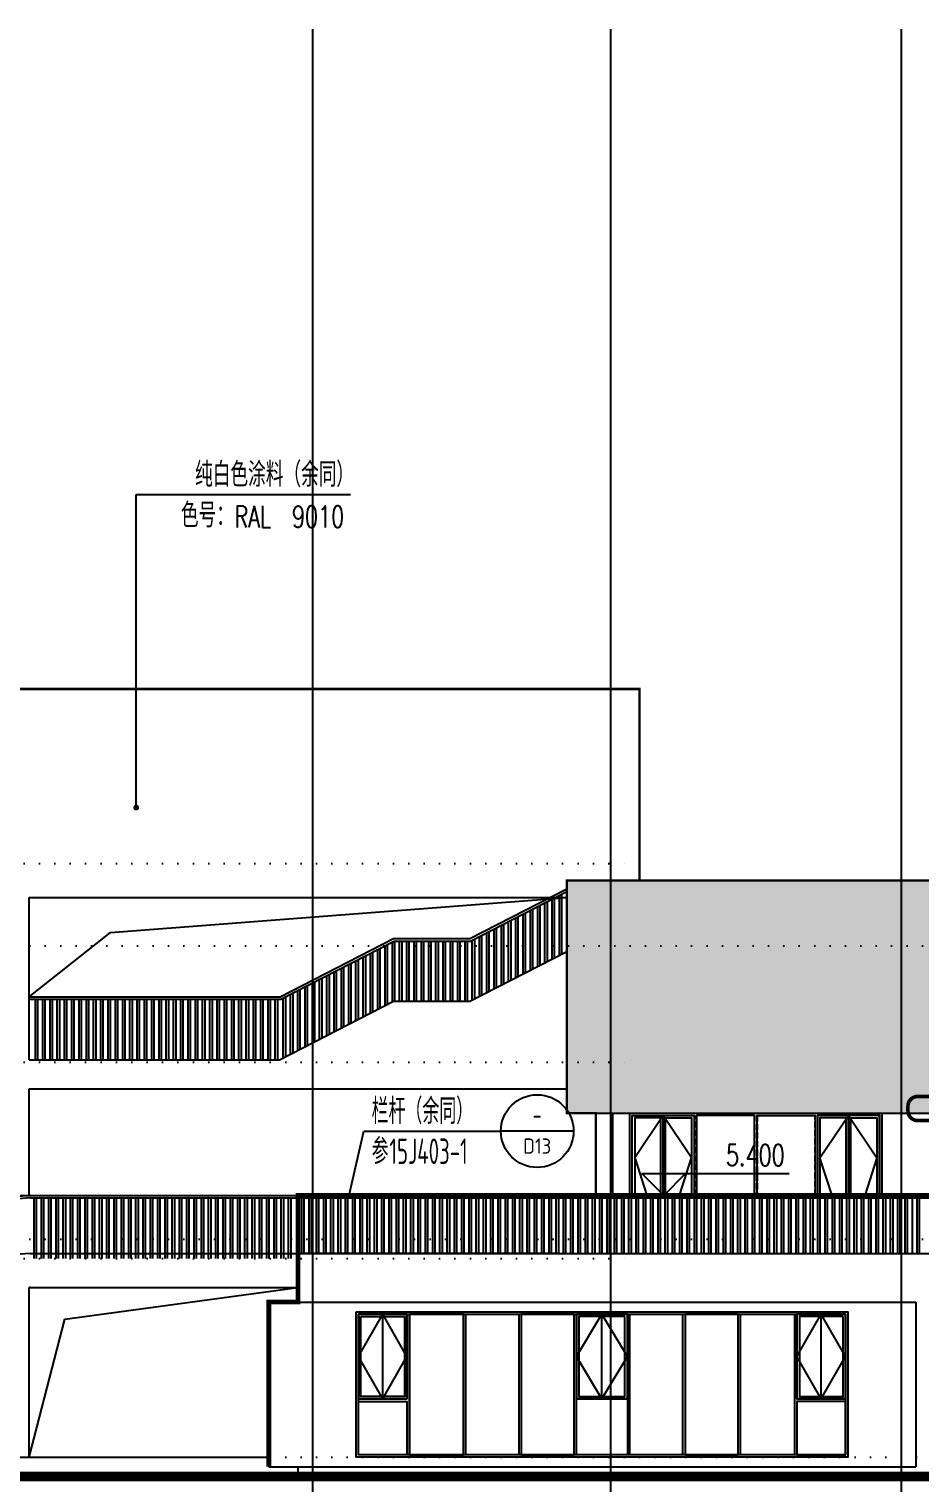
# Model space of a CAD drawing. Header units: millimetres. Extents: x -1048436 to -185795, y -983427 to 400387.
# Drawn here: x -711662 to -693275, y -852943 to -822942 of the extents above; entities that cross this region are included whole.
import ezdxf
from ezdxf.enums import TextEntityAlignment as Align

# ---------------------------------------------------------------- set-up
doc = ezdxf.new("R2010")
doc.units = ezdxf.units.MM
doc.header["$LTSCALE"] = 500
for name, pattern in [('A-FP_05$0$pln_L5$0$Col_L4$0$PHANTOM', [63.5, 31.75, -6.35, 6.35, -6.35, 6.35, -6.35]), ('DASH', [0.35, 0.25, -0.1]), ('DOT', [6.35, 0, -6.35])]:
    doc.linetypes.add(name, pattern=pattern)
for name, color, linetype in [('DIM_ELEV', 3, 'Continuous'), ('DIM_LEAD', 3, 'Continuous'), ('PUB_TEXT', 7, 'Continuous'), ('建-填充', 9, 'Continuous'), ('建-文字', 4, 'Continuous'), ('建-楼梯-扶手栏杆', 3, 'Continuous'), ('建-窗', 135, 'Continuous'), ('建-符号', 13, 'Continuous'), ('建-符号-箭头', 13, 'Continuous'), ('楼层虚线', 1, 'Continuous')]:
    doc.layers.add(name, color=color, linetype=linetype)
doc.layers.add('建-非打-01', color=6, linetype='Continuous', plot=False)
doc.styles.add('_TCH_DIM', font='SIMPLEX', dxfattribs={"bigfont": 'GBCBIG'})
doc.styles.add('XD2008', font='xd-hzs.shx', dxfattribs={"width": 0.7, "bigfont": 'xd-hztxt.shx'})

msp = doc.modelspace()

# ---------------------------------------------------------------- hatches: boundary and pattern name
at = {"layer": '建-填充', "linetype": 'A-FP_05$0$pln_L5$0$Col_L4$0$PHANTOM'}
h = msp.add_hatch(dxfattribs=at)
h.set_pattern_fill('木纹01', color=256, scale=200, angle=360)
h.set_pattern_definition([(180, (-607845.5, -1439761.25), (-800, -800), [40, -760]), (180, (-607285.5, -1439841.25), (-800, -800), [80, -720]), (180, (-607805.5, -1439881.25), (-800, -800), [40, -760]), (180, (-607325.5, -1439961.25), (-800, -800), [40, -760]), (180, (-607805.5, -1440001.25), (-800, -800), [40, -760]), (180, (-607365.5, -1440041.25), (-800, -800), [40, -760]), (180, (-607805.5, -1440081.25), (-800, -800), [40, -760]), (180, (-607365.5, -1440161.25), (-800, -800), [40, -440, 40, -280]), (180, (-607365.5, -1440241.25), (-800, -800), [80, -400, 40, -280]), (180, (-607325.5, -1440361.25), (-800, -800), [40, -120, 40, -320, 40, -240]), (180, (-607285.5, -1440441.25), (-800, -800), [40, -160, 80, -520]), (180, (-607805.5, -1440481.25), (-800, -800), [40, -760]), (180, (-607285.5, -1440521.25), (-800, -800), [40, -200, 40, -520]), (225, (-607205.5, -1439761.25), (-4e-13, -800), [113.1368, -1018.234]), (225, (-607885.5, -1439761.25), (-4e-13, -800), [226.2742, -905.0967]), (225, (-607885.5, -1440161.25), (-4e-13, -800), [56.568, -1074.8028]), (225, (-607205.5, -1440241.25), (-4e-13, -800), [169.7056, -961.6652]), (225, (-607885.5, -1440241.25), (-4e-13, -800), [282.8427, -848.5281]), (225, (-607885.5, -1440361.25), (-4e-13, -800), [169.7056, -961.6652]), (135, (-607725.5, -1440441.25), (-800, 5e-13), [56.568, -1074.8028]), (135, (-607445.5, -1439801.25), (-800, 5e-13), [113.1368, -1018.234]), (135, (-607485.5, -1440121.25), (-800, 5e-13), [113.1368, -1018.234]), (135, (-607725.5, -1439961.25), (-800, 5e-13), [113.1368, -1018.234]), (135, (-607685.5, -1440281.25), (-800, 5e-13), [113.1368, -1018.234]), (135, (-607725.5, -1440361.25), (-800, 5e-13), [169.7056, -961.6652]), (135, (-607525.5, -1439881.25), (-800, 5e-13), [169.7056, -961.6652]), (135, (-607645.5, -1439921.25), (-800, 5e-13), [169.7056, -961.6652]), (135, (-607525.5, -1440201.25), (-800, 5e-13), [169.7056, -961.6652]), (135, (-607605.5, -1440241.25), (-800, 5e-13), [169.7056, -961.6652]), (206.56505, (-607245.5, -1439921.25), (-800, -3e-07), [89.4427, -1699.4117]), (206.56505, (-607845.5, -1439881.25), (-800, -3e-07), [357.7709, -1431.0835]), (206.56505, (-607845.5, -1440001.25), (-800, -3e-07), [357.7709, -1431.0835]), (206.56505, (-607845.5, -1440081.25), (-800, -3e-07), [357.7712, -536, 178.888, -716.1952]), (206.56505, (-607925.5, -1440201.25), (-800, -3e-07), [89.4427, -1699.4117]), (206.56505, (-607205.5, -1440481.25), (-800, -3e-07), [89.4427, -1699.4117]), (206.56505, (-607845.5, -1440481.25), (-800, -3e-07), [178.8854, -1609.9689]), (153.43495, (-607645.5, -1439761.25), (-800, 3e-07), [178.8854, -1609.9689]), (153.43495, (-607365.5, -1439961.25), (-800, 3e-07), [178.8854, -1609.9689]), (153.43495, (-607365.5, -1439841.25), (-800, 3e-07), [89.4427, -1699.4089]), (153.43495, (-607405.5, -1440041.25), (-800, 3e-07), [268.3282, -1520.5262]), (153.43495, (-607565.5, -1440041.25), (-800, 3e-07), [178.8854, -1609.9689]), (153.43495, (-607645.5, -1440081.25), (-800, 3e-07), [178.8854, -1609.9689]), (153.43495, (-607405.5, -1440161.25), (-800, 3e-07), [89.4427, -1699.4089]), (153.43495, (-607445.5, -1440241.25), (-800, 3e-07), [89.4427, -1699.4089]), (153.43495, (-607765.5, -1440401.25), (-800, 3e-07), [89.4427, -1699.4089]), (153.43495, (-607725.5, -1440121.25), (-800, 3e-07), [89.4427, -1699.4089]), (153.43495, (-607365.5, -1440361.25), (-800, 3e-07), [268.3282, -1520.5262]), (153.43495, (-607325.5, -1440441.25), (-800, 3e-07), [178.8854, -1609.9689]), (153.43495, (-607765.5, -1440201.25), (-800, 3e-07), [89.44, -804.96, 89.44, -805.0144]), (153.43495, (-607525.5, -1440361.25), (-800, 3e-07), [178.8854, -1609.9689]), (153.43495, (-607565.5, -1440441.25), (-800, 3e-07), [178.8854, -1609.9689]), (153.43495, (-607325.5, -1440521.25), (-800, 3e-07), [178.8854, -1609.9689]), (153.43495, (-607565.5, -1440521.25), (-800, 3e-07), [178.8854, -1609.9689])])
h.paths.add_polyline_path([(-699662.4, -840510.4), (-700562.4, -840510.4), (-700562.4, -841860.4), (-699662.4, -841860.4)])
h.paths.add_polyline_path([(-693662.4, -840510.4), (-699662.4, -840510.4), (-699662.4, -841860.4), (-693662.4, -841860.4)])
h.paths.add_polyline_path([(-693662.4, -841860.4), (-699662.4, -841860.4), (-699662.4, -845310.4), (-693662.4, -845310.4)])
h.paths.add_polyline_path([(-699662.4, -841860.4), (-700562.4, -841860.4), (-700562.4, -845310.4), (-699662.4, -845310.4)])
h.paths.add_polyline_path([(-687662.4, -841860.4), (-693662.4, -841860.4), (-693662.4, -845310.4), (-687662.4, -845310.4)])
h.paths.add_polyline_path([(-687662.4, -840510.4), (-693662.4, -840510.4), (-693662.4, -841860.4), (-687662.4, -841860.4)])
h.paths.add_polyline_path([(-681662.4, -840510.4), (-687662.4, -840510.4), (-687662.4, -841860.4), (-681662.4, -841860.4)])
h.paths.add_polyline_path([(-681662.4, -841860.4), (-687662.4, -841860.4), (-687662.4, -845310.4), (-682062.4, -845310.4), (-682062.4, -846560.4), (-681662.4, -846560.4)])
h.paths.add_polyline_path([(-675661.1, -841860.4), (-681662.4, -841860.4), (-681662.4, -846560.4), (-675661.1, -846560.4)])
h.paths.add_polyline_path([(-675661.1, -840510.4), (-681662.4, -840510.4), (-681662.4, -841860.4), (-675661.1, -841860.4)])
h.paths.add_polyline_path([(-674762.4, -847910.4), (-675362.4, -847910.4), (-675362.4, -849010.4), (-674762.4, -849010.4)])
h.paths.add_polyline_path([(-674762.4, -841860.4), (-675661.1, -841860.4), (-675661.1, -846560.4), (-675362.4, -846560.4), (-675362.4, -847910.4), (-674762.4, -847910.4)])
h.paths.add_polyline_path([(-674762.4, -840510.4), (-675661.1, -840510.4), (-675661.1, -841860.4), (-674762.4, -841860.4)])

# ---------------------------------------------------------------- linework, layer by layer
for p, q in [((-712311.1, -836560.4), (-699062.4, -836560.4)), ((-699062.4, -840510.4), (-699062.4, -836560.4)), ((-700562.4, -840510.4), (-674762.4, -840510.4)), ((-700562.4, -845310.4), (-700562.4, -840510.4)), ((-711661.1, -840860.4), (-700562.4, -840860.4)), ((-711661.1, -844210.4), (-711661.1, -840860.4)), ((-700562.4, -841984.8), (-702562.4, -843010.4)), ((-704137.4, -843010.4), (-706477.4, -844210.4)), ((-702562.4, -843010.4), (-704137.4, -843010.4)), ((-711661.1, -847011.6), (-711661.1, -844810.4)), ((-706332.5, -844810.4), (-700562.4, -844810.4)), ((-700562.4, -845310.4), (-682062.4, -845310.4)), ((-699962.4, -847010.4), (-699962.4, -845310.4)), ((-699962.4, -847010.4), (-699962.4, -845310.4)), ((-694062.4, -847010.4), (-694062.4, -845310.4)), ((-694062.4, -847010.4), (-694062.4, -845310.4)), ((-706112.4, -847010.4), (-706112.4, -849210.4)), ((-711637.4, -848210.4), (-706112.4, -848210.4)), ((-706112.4, -848210.4), (-688862.4, -848210.4)), ((-706112.4, -848210.4), (-700112.4, -848210.4)), ((-700711.6, -848210.4), (-706112.4, -848210.4)), ((-711661.1, -852410.4), (-711661.1, -848911.6)), ((-711637.4, -848910.4), (-706112.4, -848910.4)), ((-706712.4, -849210.4), (-706712.4, -852610.4)), ((-706712.4, -849210.4), (-693362.4, -849210.4)), ((-693362.4, -849210.4), (-693362.4, -852610.4)), ((-719138.1, -852410.4), (-706712.4, -852410.4)), ((-706712.4, -852610.4), (-693362.4, -852610.4)), ((-706112.4, -852610.4), (-706112.4, -852710.4))]:
    msp.add_line(p, q)
for points, const_width in [([(-750581.2, -852710.4), (-750581.2, -829810.4), (-742387.4, -829810.4), (-742387.4, -838810.4), (-712311.1, -838810.4), (-712311.1, -836560.4), (-699062.4, -836560.4), (-699062.4, -840510.4), (-674762.4, -840510.4), (-674762.4, -849010.4), (-675362.4, -849010.4), (-675362.4, -852710.4)], 50), ([(-699062.4, -840510.4), (-700562.4, -840510.4), (-700562.4, -845310.4), (-699962.4, -845310.4), (-699962.4, -847010.4)], 50), ([(-706712.4, -852610.4), (-706712.4, -849210.4), (-706112.4, -849210.4), (-706112.4, -847010.4), (-688887.4, -847010.4), (-687662.4, -846560.4), (-675362.4, -846560.4), (-675362.4, -852710.4)], 100), ([(-738469.5, -852810.4), (-668591, -852810.4)], 200)]:
    msp.add_lwpolyline(points, dxfattribs=dict(const_width=const_width))
for points in [[(-711661.1, -842910.4), (-709979.3, -841586.1), (-700562.4, -840860.4)], [(-711661.1, -844210.4), (-706477.4, -844210.4)], [(-711661.1, -844810.4), (-706332.5, -844810.4)], [(-699612.4, -847010.4), (-699612.4, -845310.4), (-694062.4, -845310.4), (-694062.4, -847010.4)], [(-699262.4, -847010.4), (-699262.4, -845310.4), (-694062.4, -845310.4), (-694062.4, -847010.4)], [(-699262.4, -847010.4), (-699262.4, -845310.4), (-694062.4, -845310.4), (-694062.4, -847010.4)], [(-711661.1, -852410.4), (-710922.8, -849564.1), (-706112.4, -848910.4)]]:
    msp.add_lwpolyline(points)
for centre, end in [((-711111.6, -859124.4), 143.40491), ((-711111.6, -859824.4), 92.88259)]:
    msp.add_arc(centre, 10926.6, 92.75822, end)
at = {"layer": 'DIM_ELEV'}
for p, q in [((-698562.4, -847010.4), (-699012.4, -846560.4)), ((-699012.4, -846560.4), (-695974.9, -846560.4)), ((-698562.4, -847010.4), (-698112.4, -846560.4)), ((-699612.4, -847010.4), (-698112.4, -847010.4))]:
    msp.add_line(p, q, dxfattribs=at)
at = {"layer": 'DIM_LEAD'}
for p, q in [((-709450, -839006.1), (-709450, -832543.9)), ((-709450, -832543.9), (-705030.2, -832543.9))]:
    msp.add_line(p, q, dxfattribs=at)
at = {"layer": 'DIM_LEAD', "const_width": 60}
msp.add_lwpolyline([(-709450, -839036.1, 1), (-709450, -838976.1, 1)], format="xyb", close=True, dxfattribs=at)
at = {"layer": '建-楼梯-扶手栏杆'}
for p, q in [((-700871, -840899.2), (-700871, -842143.1)), ((-700821, -840873.6), (-700821, -842117.4)), ((-700721, -840822.3), (-700721, -842066.1)), ((-700671, -840796.7), (-700671, -842040.5)), ((-700571, -840745.4), (-700571, -841989.2)), ((-701471, -841206.9), (-701471, -842450.7)), ((-701421, -841181.3), (-701421, -842425.1)), ((-701321, -841130), (-701321, -842373.8)), ((-701271, -841104.4), (-701271, -842348.2)), ((-701171, -841053.1), (-701171, -842296.9)), ((-701121, -841027.4), (-701121, -842271.3)), ((-701021, -840976.2), (-701021, -842220)), ((-700971, -840950.5), (-700971, -842194.3)), ((-702071, -841514.6), (-702071, -842758.4)), ((-702021, -841489), (-702021, -842732.8)), ((-701921, -841437.7), (-701921, -842681.5)), ((-701871, -841412.1), (-701871, -842655.9)), ((-701771, -841360.8), (-701771, -842604.6)), ((-701721, -841335.1), (-701721, -842578.9)), ((-701621, -841283.9), (-701621, -842527.7)), ((-701571, -841258.2), (-701571, -842502)), ((-704171, -841783.9), (-704171, -843027.7)), ((-704121, -841760.4), (-704121, -843010.4)), ((-704021, -841760.4), (-704021, -843010.4)), ((-703971, -841760.4), (-703971, -843010.4)), ((-703871, -841760.4), (-703871, -843010.4)), ((-703821, -841760.4), (-703821, -843010.4)), ((-703721, -841760.4), (-703721, -843010.4)), ((-703671, -841760.4), (-703671, -843010.4)), ((-703571, -841760.4), (-703571, -843010.4)), ((-703521, -841760.4), (-703521, -843010.4)), ((-703421, -841760.4), (-703421, -843010.4)), ((-703371, -841760.4), (-703371, -843010.4)), ((-703271, -841760.4), (-703271, -843010.4)), ((-703221, -841760.4), (-703221, -843010.4)), ((-703121, -841760.4), (-703121, -843010.4)), ((-703071, -841760.4), (-703071, -843010.4)), ((-702971, -841760.4), (-702971, -843010.4)), ((-702921, -841760.4), (-702921, -843010.4)), ((-702821, -841760.4), (-702821, -843010.4)), ((-702771, -841760.4), (-702771, -843010.4)), ((-702671, -841760.4), (-702671, -843010.4)), ((-702621, -841760.4), (-702621, -843010.4)), ((-702521, -841745.4), (-702521, -842989.2)), ((-702471, -841719.8), (-702471, -842963.6)), ((-702371, -841668.5), (-702371, -842912.3)), ((-702321, -841642.8), (-702321, -842886.6)), ((-702221, -841591.6), (-702221, -842835.4)), ((-702171, -841565.9), (-702171, -842809.7)), ((-704771, -842091.6), (-704771, -843335.4)), ((-704721, -842065.9), (-704721, -843309.7)), ((-704621, -842014.6), (-704621, -843258.4)), ((-704571, -841989), (-704571, -843232.8)), ((-704471, -841937.7), (-704471, -843181.5)), ((-704421, -841912.1), (-704421, -843155.9)), ((-704321, -841860.8), (-704321, -843104.6)), ((-704271, -841835.1), (-704271, -843078.9)), ((-705371, -842399.2), (-705371, -843643.1)), ((-705321, -842373.6), (-705321, -843617.4)), ((-705221, -842322.3), (-705221, -843566.1)), ((-705171, -842296.7), (-705171, -843540.5)), ((-705071, -842245.4), (-705071, -843489.2)), ((-705021, -842219.8), (-705021, -843463.6)), ((-704921, -842168.5), (-704921, -843412.3)), ((-704871, -842142.8), (-704871, -843386.6)), ((-705971, -842706.9), (-705971, -843950.7)), ((-705921, -842681.3), (-705921, -843925.1)), ((-705821, -842630), (-705821, -843873.8)), ((-705771, -842604.4), (-705771, -843848.2)), ((-705671, -842553.1), (-705671, -843796.9)), ((-705621, -842527.4), (-705621, -843771.3)), ((-705521, -842476.2), (-705521, -843720)), ((-705471, -842450.5), (-705471, -843694.3)), ((-711536, -842960.4), (-711536, -844210.4)), ((-711486, -842960.4), (-711486, -844210.4)), ((-711386, -842960.4), (-711386, -844210.4)), ((-711336, -842960.4), (-711336, -844210.4)), ((-711236, -842960.4), (-711236, -844210.4)), ((-711186, -842960.4), (-711186, -844210.4)), ((-711086, -842960.4), (-711086, -844210.4)), ((-711036, -842960.4), (-711036, -844210.4)), ((-710936, -842960.4), (-710936, -844210.4)), ((-710886, -842960.4), (-710886, -844210.4)), ((-710786, -842960.4), (-710786, -844210.4)), ((-710736, -842960.4), (-710736, -844210.4)), ((-710636, -842960.4), (-710636, -844210.4)), ((-710586, -842960.4), (-710586, -844210.4)), ((-710486, -842960.4), (-710486, -844210.4)), ((-710436, -842960.4), (-710436, -844210.4)), ((-710336, -842960.4), (-710336, -844210.4)), ((-710286, -842960.4), (-710286, -844210.4)), ((-710186, -842960.4), (-710186, -844210.4)), ((-710136, -842960.4), (-710136, -844210.4)), ((-710036, -842960.4), (-710036, -844210.4)), ((-709986, -842960.4), (-709986, -844210.4)), ((-709886, -842960.4), (-709886, -844210.4)), ((-709836, -842960.4), (-709836, -844210.4)), ((-709736, -842960.4), (-709736, -844210.4)), ((-709686, -842960.4), (-709686, -844210.4)), ((-709586, -842960.4), (-709586, -844210.4)), ((-709536, -842960.4), (-709536, -844210.4)), ((-709436, -842960.4), (-709436, -844210.4)), ((-709386, -842960.4), (-709386, -844210.4)), ((-709286, -842960.4), (-709286, -844210.4)), ((-709236, -842960.4), (-709236, -844210.4)), ((-709136, -842960.4), (-709136, -844210.4)), ((-709086, -842960.4), (-709086, -844210.4)), ((-708986, -842960.4), (-708986, -844210.4)), ((-708936, -842960.4), (-708936, -844210.4)), ((-708836, -842960.4), (-708836, -844210.4)), ((-708786, -842960.4), (-708786, -844210.4)), ((-708686, -842960.4), (-708686, -844210.4)), ((-708636, -842960.4), (-708636, -844210.4)), ((-708536, -842960.4), (-708536, -844210.4)), ((-708486, -842960.4), (-708486, -844210.4)), ((-708386, -842960.4), (-708386, -844210.4)), ((-708336, -842960.4), (-708336, -844210.4)), ((-708236, -842960.4), (-708236, -844210.4)), ((-708186, -842960.4), (-708186, -844210.4)), ((-708086, -842960.4), (-708086, -844210.4)), ((-708036, -842960.4), (-708036, -844210.4)), ((-707936, -842960.4), (-707936, -844210.4)), ((-707886, -842960.4), (-707886, -844210.4)), ((-707786, -842960.4), (-707786, -844210.4)), ((-707736, -842960.4), (-707736, -844210.4)), ((-707636, -842960.4), (-707636, -844210.4)), ((-707586, -842960.4), (-707586, -844210.4)), ((-707486, -842960.4), (-707486, -844210.4)), ((-707436, -842960.4), (-707436, -844210.4)), ((-707336, -842960.4), (-707336, -844210.4)), ((-707286, -842960.4), (-707286, -844210.4)), ((-707186, -842960.4), (-707186, -844210.4)), ((-707136, -842960.4), (-707136, -844210.4)), ((-707036, -842960.4), (-707036, -844210.4)), ((-706986, -842960.4), (-706986, -844210.4)), ((-706886, -842960.4), (-706886, -844210.4)), ((-706836, -842960.4), (-706836, -844210.4)), ((-706736, -842960.4), (-706736, -844210.4)), ((-706686, -842960.4), (-706686, -844210.4)), ((-706586, -842960.4), (-706586, -844210.4)), ((-706536, -842960.4), (-706536, -844210.4)), ((-706421, -842937.7), (-706421, -844181.5)), ((-706371, -842912.1), (-706371, -844155.9)), ((-706271, -842860.8), (-706271, -844104.6)), ((-706221, -842835.1), (-706221, -844078.9)), ((-706121, -842783.9), (-706121, -844027.7)), ((-706071, -842758.2), (-706071, -844002)), ((-726325.2, -847010.4), (-706112.4, -847010.4)), ((-711637.4, -847060.4), (-706112.4, -847060.4)), ((-711562.4, -847060.4), (-711562.4, -848310.4)), ((-711512.4, -847060.4), (-711512.4, -848310.4)), ((-711412.4, -847060.4), (-711412.4, -848310.4)), ((-711362.4, -847060.4), (-711362.4, -848310.4)), ((-711262.4, -847060.4), (-711262.4, -848310.4)), ((-711212.4, -847060.4), (-711212.4, -848310.4)), ((-711112.4, -847060.4), (-711112.4, -848310.4)), ((-711062.4, -847060.4), (-711062.4, -848310.4)), ((-710962.4, -847060.4), (-710962.4, -848310.4)), ((-710912.4, -847060.4), (-710912.4, -848310.4)), ((-710812.4, -847060.4), (-710812.4, -848310.4)), ((-710762.4, -847060.4), (-710762.4, -848310.4)), ((-710662.4, -847060.4), (-710662.4, -848310.4)), ((-710612.4, -847060.4), (-710612.4, -848310.4)), ((-710512.4, -847060.4), (-710512.4, -848310.4)), ((-710462.4, -847060.4), (-710462.4, -848310.4)), ((-710362.4, -847060.4), (-710362.4, -848310.4)), ((-710312.4, -847060.4), (-710312.4, -848310.4)), ((-710212.4, -847060.4), (-710212.4, -848310.4)), ((-710162.4, -847060.4), (-710162.4, -848310.4)), ((-710062.4, -847060.4), (-710062.4, -848310.4)), ((-710012.4, -847060.4), (-710012.4, -848310.4)), ((-709912.4, -847060.4), (-709912.4, -848310.4)), ((-709862.4, -847060.4), (-709862.4, -848310.4)), ((-709762.4, -847060.4), (-709762.4, -848310.4)), ((-709712.4, -847060.4), (-709712.4, -848310.4)), ((-709612.4, -847060.4), (-709612.4, -848310.4)), ((-709562.4, -847060.4), (-709562.4, -848310.4)), ((-709462.4, -847060.4), (-709462.4, -848310.4)), ((-709412.4, -847060.4), (-709412.4, -848310.4)), ((-709312.4, -847060.4), (-709312.4, -848310.4)), ((-709262.4, -847060.4), (-709262.4, -848310.4)), ((-709162.4, -847060.4), (-709162.4, -848310.4)), ((-709112.4, -847060.4), (-709112.4, -848310.4)), ((-709012.4, -847060.4), (-709012.4, -848310.4)), ((-708962.4, -847060.4), (-708962.4, -848310.4)), ((-708862.4, -847060.4), (-708862.4, -848310.4)), ((-708812.4, -847060.4), (-708812.4, -848310.4)), ((-708712.4, -847060.4), (-708712.4, -848310.4)), ((-708662.4, -847060.4), (-708662.4, -848310.4)), ((-708562.4, -847060.4), (-708562.4, -848310.4)), ((-708512.4, -847060.4), (-708512.4, -848310.4)), ((-708412.4, -847060.4), (-708412.4, -848310.4)), ((-708362.4, -847060.4), (-708362.4, -848310.4)), ((-708262.4, -847060.4), (-708262.4, -848310.4)), ((-708212.4, -847060.4), (-708212.4, -848310.4)), ((-708112.4, -847060.4), (-708112.4, -848310.4)), ((-708062.4, -847060.4), (-708062.4, -848310.4)), ((-707962.4, -847060.4), (-707962.4, -848310.4)), ((-707912.4, -847060.4), (-707912.4, -848310.4)), ((-707812.4, -847060.4), (-707812.4, -848310.4)), ((-707762.4, -847060.4), (-707762.4, -848310.4)), ((-707662.4, -847060.4), (-707662.4, -848310.4)), ((-707612.4, -847060.4), (-707612.4, -848310.4)), ((-707512.4, -847060.4), (-707512.4, -848310.4)), ((-707462.4, -847060.4), (-707462.4, -848310.4)), ((-707362.4, -847060.4), (-707362.4, -848310.4)), ((-707312.4, -847060.4), (-707312.4, -848310.4)), ((-707212.4, -847060.4), (-707212.4, -848310.4)), ((-707162.4, -847060.4), (-707162.4, -848310.4)), ((-707062.4, -847060.4), (-707062.4, -848310.4)), ((-707012.4, -847060.4), (-707012.4, -848310.4)), ((-706912.4, -847060.4), (-706912.4, -848310.4)), ((-706862.4, -847060.4), (-706862.4, -848310.4)), ((-706762.4, -847060.4), (-706762.4, -848310.4)), ((-706712.4, -847060.4), (-706712.4, -848310.4)), ((-706612.4, -847060.4), (-706612.4, -848310.4)), ((-706562.4, -847060.4), (-706562.4, -848310.4)), ((-706462.4, -847060.4), (-706462.4, -848310.4)), ((-706412.4, -847060.4), (-706412.4, -848310.4)), ((-706312.4, -847060.4), (-706312.4, -848310.4)), ((-706262.4, -847060.4), (-706262.4, -848310.4)), ((-706112.4, -847010.4), (-688742.4, -847010.4)), ((-706112.4, -847060.4), (-688937.4, -847060.4)), ((-706037.4, -847060.4), (-706037.4, -848210.4)), ((-705987.4, -847060.4), (-705987.4, -848210.4)), ((-705887.4, -847060.4), (-705887.4, -848210.4)), ((-705837.4, -847060.4), (-705837.4, -848210.4)), ((-705737.4, -847060.4), (-705737.4, -848210.4)), ((-705687.4, -847060.4), (-705687.4, -848210.4)), ((-705587.4, -847060.4), (-705587.4, -848210.4)), ((-705537.4, -847060.4), (-705537.4, -848210.4)), ((-705437.4, -847060.4), (-705437.4, -848210.4)), ((-705387.4, -847060.4), (-705387.4, -848210.4)), ((-705287.4, -847060.4), (-705287.4, -848210.4)), ((-705237.4, -847060.4), (-705237.4, -848210.4)), ((-705137.4, -847060.4), (-705137.4, -848210.4)), ((-705087.4, -847060.4), (-705087.4, -848210.4)), ((-704987.4, -847060.4), (-704987.4, -848210.4)), ((-704937.4, -847060.4), (-704937.4, -848210.4)), ((-704837.4, -847060.4), (-704837.4, -848210.4)), ((-704787.4, -847060.4), (-704787.4, -848210.4)), ((-704687.4, -847060.4), (-704687.4, -848210.4)), ((-704637.4, -847060.4), (-704637.4, -848210.4)), ((-704537.4, -847060.4), (-704537.4, -848210.4)), ((-704487.4, -847060.4), (-704487.4, -848210.4)), ((-704387.4, -847060.4), (-704387.4, -848210.4)), ((-704337.4, -847060.4), (-704337.4, -848210.4)), ((-704237.4, -847060.4), (-704237.4, -848210.4)), ((-704187.4, -847060.4), (-704187.4, -848210.4)), ((-704087.4, -847060.4), (-704087.4, -848210.4)), ((-704037.4, -847060.4), (-704037.4, -848210.4)), ((-703937.4, -847060.4), (-703937.4, -848210.4)), ((-703887.4, -847060.4), (-703887.4, -848210.4)), ((-703787.4, -847060.4), (-703787.4, -848210.4)), ((-703737.4, -847060.4), (-703737.4, -848210.4)), ((-703637.4, -847060.4), (-703637.4, -848210.4)), ((-703587.4, -847060.4), (-703587.4, -848210.4)), ((-703487.4, -847060.4), (-703487.4, -848210.4)), ((-703437.4, -847060.4), (-703437.4, -848210.4)), ((-703337.4, -847060.4), (-703337.4, -848210.4)), ((-703287.4, -847060.4), (-703287.4, -848210.4)), ((-703187.4, -847060.4), (-703187.4, -848210.4)), ((-703137.4, -847060.4), (-703137.4, -848210.4)), ((-703037.4, -847060.4), (-703037.4, -848210.4)), ((-702987.4, -847060.4), (-702987.4, -848210.4)), ((-702887.4, -847060.4), (-702887.4, -848210.4)), ((-702837.4, -847060.4), (-702837.4, -848210.4)), ((-702737.4, -847060.4), (-702737.4, -848210.4)), ((-702687.4, -847060.4), (-702687.4, -848210.4)), ((-702587.4, -847060.4), (-702587.4, -848210.4)), ((-702537.4, -847060.4), (-702537.4, -848210.4)), ((-702437.4, -847060.4), (-702437.4, -848210.4)), ((-702387.4, -847060.4), (-702387.4, -848210.4)), ((-702287.4, -847060.4), (-702287.4, -848210.4)), ((-702237.4, -847060.4), (-702237.4, -848210.4)), ((-702137.4, -847060.4), (-702137.4, -848210.4)), ((-702087.4, -847060.4), (-702087.4, -848210.4)), ((-701987.4, -847060.4), (-701987.4, -848210.4)), ((-701937.4, -847060.4), (-701937.4, -848210.4)), ((-701837.4, -847060.4), (-701837.4, -848210.4)), ((-701787.4, -847060.4), (-701787.4, -848210.4)), ((-701687.4, -847060.4), (-701687.4, -848210.4)), ((-701637.4, -847060.4), (-701637.4, -848210.4)), ((-701537.4, -847060.4), (-701537.4, -848210.4)), ((-701487.4, -847060.4), (-701487.4, -848210.4)), ((-701387.4, -847060.4), (-701387.4, -848210.4)), ((-701337.4, -847060.4), (-701337.4, -848210.4)), ((-701237.4, -847060.4), (-701237.4, -848210.4)), ((-701187.4, -847060.4), (-701187.4, -848210.4)), ((-701087.4, -847060.4), (-701087.4, -848210.4)), ((-701037.4, -847060.4), (-701037.4, -848210.4)), ((-700937.4, -847060.4), (-700937.4, -848210.4)), ((-700887.4, -847060.4), (-700887.4, -848210.4)), ((-700787.4, -847060.4), (-700787.4, -848210.4)), ((-700737.4, -847060.4), (-700737.4, -848210.4)), ((-700637.4, -847060.4), (-700637.4, -848210.4)), ((-700587.4, -847060.4), (-700587.4, -848210.4)), ((-700487.4, -847060.4), (-700487.4, -848210.4)), ((-700437.4, -847060.4), (-700437.4, -848210.4)), ((-700337.4, -847060.4), (-700337.4, -848210.4)), ((-700287.4, -847060.4), (-700287.4, -848210.4)), ((-700187.4, -847060.4), (-700187.4, -848210.4)), ((-700137.4, -847060.4), (-700137.4, -848210.4)), ((-700037.4, -847060.4), (-700037.4, -848210.4)), ((-699987.4, -847060.4), (-699987.4, -848210.4)), ((-699887.4, -847060.4), (-699887.4, -848210.4)), ((-699837.4, -847060.4), (-699837.4, -848210.4)), ((-699737.4, -847060.4), (-699737.4, -848210.4)), ((-699687.4, -847060.4), (-699687.4, -848210.4)), ((-699587.4, -847060.4), (-699587.4, -848210.4)), ((-699537.4, -847060.4), (-699537.4, -848210.4)), ((-699437.4, -847060.4), (-699437.4, -848210.4)), ((-699387.4, -847060.4), (-699387.4, -848210.4)), ((-699287.4, -847060.4), (-699287.4, -848210.4)), ((-699237.4, -847060.4), (-699237.4, -848210.4)), ((-699137.4, -847060.4), (-699137.4, -848210.4)), ((-699087.4, -847060.4), (-699087.4, -848210.4)), ((-698987.4, -847060.4), (-698987.4, -848210.4)), ((-698937.4, -847060.4), (-698937.4, -848210.4)), ((-698837.4, -847060.4), (-698837.4, -848210.4)), ((-698787.4, -847060.4), (-698787.4, -848210.4)), ((-698687.4, -847060.4), (-698687.4, -848210.4)), ((-698637.4, -847060.4), (-698637.4, -848210.4)), ((-698537.4, -847060.4), (-698537.4, -848210.4)), ((-698487.4, -847060.4), (-698487.4, -848210.4)), ((-698387.4, -847060.4), (-698387.4, -848210.4)), ((-698337.4, -847060.4), (-698337.4, -848210.4)), ((-698237.4, -847060.4), (-698237.4, -848210.4)), ((-698187.4, -847060.4), (-698187.4, -848210.4)), ((-698087.4, -847060.4), (-698087.4, -848210.4)), ((-698037.4, -847060.4), (-698037.4, -848210.4)), ((-697937.4, -847060.4), (-697937.4, -848210.4)), ((-697887.4, -847060.4), (-697887.4, -848210.4)), ((-697787.4, -847060.4), (-697787.4, -848210.4)), ((-697737.4, -847060.4), (-697737.4, -848210.4)), ((-697637.4, -847060.4), (-697637.4, -848210.4)), ((-697587.4, -847060.4), (-697587.4, -848210.4)), ((-697487.4, -847060.4), (-697487.4, -848210.4)), ((-697437.4, -847060.4), (-697437.4, -848210.4)), ((-697337.4, -847060.4), (-697337.4, -848210.4)), ((-697287.4, -847060.4), (-697287.4, -848210.4)), ((-697187.4, -847060.4), (-697187.4, -848210.4)), ((-697137.4, -847060.4), (-697137.4, -848210.4)), ((-697037.4, -847060.4), (-697037.4, -848210.4)), ((-696987.4, -847060.4), (-696987.4, -848210.4)), ((-696887.4, -847060.4), (-696887.4, -848210.4)), ((-696837.4, -847060.4), (-696837.4, -848210.4)), ((-696737.4, -847060.4), (-696737.4, -848210.4)), ((-696687.4, -847060.4), (-696687.4, -848210.4)), ((-696587.4, -847060.4), (-696587.4, -848210.4)), ((-696537.4, -847060.4), (-696537.4, -848210.4)), ((-696437.4, -847060.4), (-696437.4, -848210.4)), ((-696387.4, -847060.4), (-696387.4, -848210.4)), ((-696287.4, -847060.4), (-696287.4, -848210.4)), ((-696237.4, -847060.4), (-696237.4, -848210.4)), ((-696137.4, -847060.4), (-696137.4, -848210.4)), ((-696087.4, -847060.4), (-696087.4, -848210.4)), ((-695987.4, -847060.4), (-695987.4, -848210.4)), ((-695937.4, -847060.4), (-695937.4, -848210.4)), ((-695837.4, -847060.4), (-695837.4, -848210.4)), ((-695787.4, -847060.4), (-695787.4, -848210.4)), ((-695687.4, -847060.4), (-695687.4, -848210.4)), ((-695637.4, -847060.4), (-695637.4, -848210.4)), ((-695537.4, -847060.4), (-695537.4, -848210.4)), ((-695487.4, -847060.4), (-695487.4, -848210.4)), ((-695387.4, -847060.4), (-695387.4, -848210.4)), ((-695337.4, -847060.4), (-695337.4, -848210.4)), ((-695237.4, -847060.4), (-695237.4, -848210.4)), ((-695187.4, -847060.4), (-695187.4, -848210.4)), ((-695087.4, -847060.4), (-695087.4, -848210.4)), ((-695037.4, -847060.4), (-695037.4, -848210.4)), ((-694937.4, -847060.4), (-694937.4, -848210.4)), ((-694887.4, -847060.4), (-694887.4, -848210.4)), ((-694787.4, -847060.4), (-694787.4, -848210.4)), ((-694737.4, -847060.4), (-694737.4, -848210.4)), ((-694637.4, -847060.4), (-694637.4, -848210.4)), ((-694587.4, -847060.4), (-694587.4, -848210.4)), ((-694487.4, -847060.4), (-694487.4, -848210.4)), ((-694437.4, -847060.4), (-694437.4, -848210.4)), ((-694337.4, -847060.4), (-694337.4, -848210.4)), ((-694287.4, -847060.4), (-694287.4, -848210.4)), ((-694187.4, -847060.4), (-694187.4, -848210.4)), ((-694137.4, -847060.4), (-694137.4, -848210.4)), ((-694037.4, -847060.4), (-694037.4, -848210.4)), ((-693987.4, -847060.4), (-693987.4, -848210.4)), ((-693887.4, -847060.4), (-693887.4, -848210.4)), ((-693837.4, -847060.4), (-693837.4, -848210.4)), ((-693737.4, -847060.4), (-693737.4, -848210.4)), ((-693687.4, -847060.4), (-693687.4, -848210.4)), ((-693587.4, -847060.4), (-693587.4, -848210.4)), ((-693537.4, -847060.4), (-693537.4, -848210.4)), ((-693437.4, -847060.4), (-693437.4, -848210.4)), ((-693437.4, -847060.4), (-693437.4, -848210.4)), ((-693337.4, -847060.4), (-693337.4, -848210.4)), ((-693287.4, -847060.4), (-693287.4, -848210.4))]:
    msp.add_line(p, q, dxfattribs=at)
for points in [[(-711661.1, -842910.4), (-706477.4, -842910.4), (-704137.4, -841710.4), (-702562.4, -841710.4), (-700562.4, -840684.8)], [(-711661.1, -842960.4), (-706465.3, -842960.4), (-704125.3, -841760.4), (-702550.3, -841760.4), (-700562.4, -840741)]]:
    msp.add_lwpolyline(points, dxfattribs=at)
for centre in [(-710845.2, -858123.2), (-710845.2, -858173.2)]:
    msp.add_arc(centre, 11140.9, 94.07766, 144.2269, dxfattribs=at)
at = {"layer": '建-窗', "linetype": 'DASH'}
for p, q in [((-697887.4, -847010.4), (-697887.4, -845360.4)), ((-696687.4, -845360.4), (-696687.4, -847010.4)), ((-696637.4, -845360.4), (-696637.4, -847010.4)), ((-695437.4, -847010.4), (-695437.4, -845360.4))]:
    msp.add_line(p, q, dxfattribs=at)
at = {"layer": '建-窗', "linetype": 'Continuous'}
for p, q in [((-704362.4, -851210.4), (-704362.4, -849460.4)), ((-699837.4, -851210.4), (-699837.4, -849460.4)), ((-695312.4, -851210.4), (-695312.4, -849460.4)), ((-704862.4, -851210.4), (-703862.4, -851210.4)), ((-699312.4, -851210.4), (-700362.4, -851210.4)), ((-694812.4, -851210.4), (-695812.4, -851210.4))]:
    msp.add_line(p, q, dxfattribs=at)
for points in [[(-699262.4, -847010.4), (-699262.4, -845310.4), (-694062.4, -845310.4), (-694062.4, -847010.4)], [(-699262.4, -847010.4), (-699262.4, -845310.4), (-694062.4, -845310.4), (-694062.4, -847010.4)], [(-699262.4, -847010.4), (-699262.4, -845310.4), (-694062.4, -845310.4), (-694062.4, -847010.4)], [(-699212.4, -847010.4), (-699212.4, -845360.4), (-698574.9, -845360.4), (-698574.9, -847010.4)], [(-699212.4, -847010.4), (-699212.4, -845360.4), (-697937.4, -845360.4), (-697937.4, -847010.4)], [(-698574.9, -845360.4), (-699162.4, -846235.4), (-698910.6, -847010.4)], [(-698624.9, -847010.4), (-698624.9, -845410.4), (-699162.4, -845410.4), (-699162.4, -847010.4)], [(-698574.9, -847010.4), (-698574.9, -845360.4), (-697937.4, -845360.4), (-697937.4, -847010.4)], [(-698239.2, -847010.4), (-697987.4, -846235.4), (-698574.9, -845360.4)], [(-698524.9, -847010.4), (-698524.9, -845410.4), (-697987.4, -845410.4), (-697987.4, -847010.4)], [(-696687.4, -847010.4), (-696687.4, -845360.4), (-697887.4, -845360.4), (-697887.4, -847010.4)], [(-696637.4, -847010.4), (-696637.4, -845360.4), (-695437.4, -845360.4), (-695437.4, -847010.4)], [(-694749.9, -847010.4), (-694749.9, -845360.4), (-695387.4, -845360.4), (-695387.4, -847010.4)], [(-694112.4, -847010.4), (-694112.4, -845360.4), (-695387.4, -845360.4), (-695387.4, -847010.4)], [(-695085.6, -847010.4), (-695337.4, -846235.4), (-694749.9, -845360.4)], [(-694799.9, -847010.4), (-694799.9, -845410.4), (-695337.4, -845410.4), (-695337.4, -847010.4)], [(-694112.4, -847010.4), (-694112.4, -845360.4), (-694749.9, -845360.4), (-694749.9, -847010.4)], [(-694749.9, -845360.4), (-694162.4, -846235.4), (-694414.2, -847010.4)], [(-694699.9, -847010.4), (-694699.9, -845410.4), (-694162.4, -845410.4), (-694162.4, -847010.4)], [(-704362.4, -851210.4), (-704862.4, -850335.4), (-704362.4, -849460.4)], [(-704362.4, -851210.4), (-703862.4, -850335.4), (-704362.4, -849460.4)], [(-699837.4, -851210.4), (-700362.4, -850335.4), (-699837.4, -849460.4)], [(-699837.4, -851210.4), (-699312.4, -850335.4), (-699837.4, -849460.4)], [(-695312.4, -851210.4), (-695812.4, -850335.4), (-695312.4, -849460.4)], [(-695312.4, -851210.4), (-694812.4, -850335.4), (-695312.4, -849460.4)]]:
    msp.add_lwpolyline(points, dxfattribs=at)
for points in [[(-704912.4, -849410.4), (-694762.4, -849410.4), (-694762.4, -852410.4), (-704912.4, -852410.4)], [(-704912.4, -849410.4), (-694762.4, -849410.4), (-694762.4, -852410.4), (-704912.4, -852410.4)], [(-704862.4, -849460.4), (-694812.4, -849460.4), (-694812.4, -852360.4), (-704862.4, -852360.4)], [(-704862.4, -849460.4), (-703862.4, -849460.4), (-703862.4, -851210.4), (-704862.4, -851210.4)], [(-704862.4, -851210.4), (-703862.4, -851210.4), (-703862.4, -849460.4), (-704862.4, -849460.4)], [(-704812.4, -849510.4), (-703912.4, -849510.4), (-703912.4, -851160.4), (-704812.4, -851160.4)], [(-703812.4, -849460.4), (-695862.4, -849460.4), (-695862.4, -852360.4), (-703812.4, -852360.4)], [(-702697.4, -849460.4), (-703812.4, -849460.4), (-703812.4, -852360.4), (-702697.4, -852360.4)], [(-701552.4, -852360.4), (-702647.4, -852360.4), (-702647.4, -849460.4), (-701552.4, -849460.4)], [(-700412.4, -849460.4), (-701502.4, -849460.4), (-701502.4, -852360.4), (-700412.4, -852360.4)], [(-700362.4, -849460.4), (-699312.4, -849460.4), (-699312.4, -852360.4), (-700362.4, -852360.4)], [(-699312.4, -849460.4), (-700362.4, -849460.4), (-700362.4, -851210.4), (-699312.4, -851210.4)], [(-699312.4, -851210.4), (-700362.4, -851210.4), (-700362.4, -849460.4), (-699312.4, -849460.4)], [(-699362.4, -849510.4), (-700312.4, -849510.4), (-700312.4, -851160.4), (-699362.4, -851160.4)], [(-699262.4, -849460.4), (-698172.4, -849460.4), (-698172.4, -852360.4), (-699262.4, -852360.4)], [(-698122.4, -852360.4), (-697027.4, -852360.4), (-697027.4, -849460.4), (-698122.4, -849460.4)], [(-696977.4, -849460.4), (-695862.4, -849460.4), (-695862.4, -852360.4), (-696977.4, -852360.4)], [(-694812.4, -849460.4), (-695812.4, -849460.4), (-695812.4, -851210.4), (-694812.4, -851210.4)], [(-694812.4, -851210.4), (-695812.4, -851210.4), (-695812.4, -849460.4), (-694812.4, -849460.4)], [(-694862.4, -849510.4), (-695762.4, -849510.4), (-695762.4, -851160.4), (-694862.4, -851160.4)], [(-704862.4, -851260.4), (-703862.4, -851260.4), (-703862.4, -852360.4), (-704862.4, -852360.4)], [(-694812.4, -851260.4), (-695812.4, -851260.4), (-695812.4, -852360.4), (-694812.4, -852360.4)]]:
    msp.add_lwpolyline(points, close=True, dxfattribs=at)
at = {"layer": '建-符号'}
for p, q in [((-705051.9, -847003), (-704749, -845682.7)), ((-704749, -845682.7), (-701923.3, -845682.7)), ((-700423.3, -845682.7), (-701923.3, -845682.7))]:
    msp.add_line(p, q, dxfattribs=at)
for centre, radius in [((-701173.3, -845682.7), 750), ((-705059.3, -847034.9), 32.8)]:
    msp.add_circle(centre, radius, dxfattribs=at)
at = {"layer": '建-符号-箭头', "linetype": 'DASH', "ltscale": 2, "const_width": 75}
msp.add_lwpolyline([(-693521.5, -845167.4, -0.4142136), (-693321.5, -844967.4), (-687846.9, -844967.4, -0.4142136), (-687646.9, -845167.4), (-687646.9, -845265.7, -0.4142136), (-687846.9, -845465.7), (-693321.5, -845465.7, -0.4142136), (-693521.5, -845265.7)], format="xyb", close=True, dxfattribs=at)
at = {"layer": '建-非打-01'}
for points in [[(-705812.4, -822942.1), (-705812.4, -859220.8)], [(-699662.4, -822942.1), (-699662.4, -859220.8)], [(-693662.4, -822942.1), (-693662.4, -859220.8)]]:
    msp.add_lwpolyline(points, dxfattribs=at)
at = {"layer": '楼层虚线', "linetype": 'DOT', "ltscale": 0.1}
for p, q in [((-757816.7, -840160.4), (-699062.4, -840160.4)), ((-713867.2, -841860.4), (-666533.8, -841860.4)), ((-757816.7, -844260.4), (-699062.4, -844260.4)), ((-713867.2, -847910.4), (-666533.8, -847910.4)), ((-757816.7, -848310.4), (-699062.4, -848310.4)), ((-757816.7, -852410.4), (-666533.8, -852410.4))]:
    msp.add_line(p, q, dxfattribs=at)

# ---------------------------------------------------------------- texts
at = {"layer": 'PUB_TEXT', "style": '_TCH_DIM'}
for s, p in [('纯白色涂料（余同）', (-708235.5, -832386.4)), ('色号：', (-708528.5, -833226.4))]:
    msp.add_text(s, height=506.38, dxfattribs=at).set_placement(p)
at = {"layer": 'PUB_TEXT', "style": '_TCH_DIM', "width": 0.705882}
for s, p in [('RAL', (-707422.7, -833226.4)), ('9010', (-706237.7, -833226.4)), ('5.400', (-697279.9, -846402.9))]:
    msp.add_text(s, height=446.25, dxfattribs=at).set_placement(p)
at = {"layer": '建-文字', "style": 'XD2008', "width": 0.7}
for s, p in [('栏杆（余同）', (-704591.5, -845533.5)), ('参', (-704591.5, -846361.1)), ('15J403-1', (-704224, -846361.1))]:
    msp.add_text(s, height=525, dxfattribs=at).set_placement(p)
at = {"layer": '建-文字', "style": 'XD2008'}
for s, height, width, p, p2 in [('-', 400.2, 0.962963, (-701266.7, -845545.1), (-701080, -845545.1)), ('D13', 314.27, 1.238095, (-701461.4, -846148.2), (-700885.2, -846148.2))]:
    msp.add_text(s, height=height, dxfattribs=dict(at, width=width)).set_placement(p, p2, align=Align.FIT)

doc.saveas('drawing.dxf')
